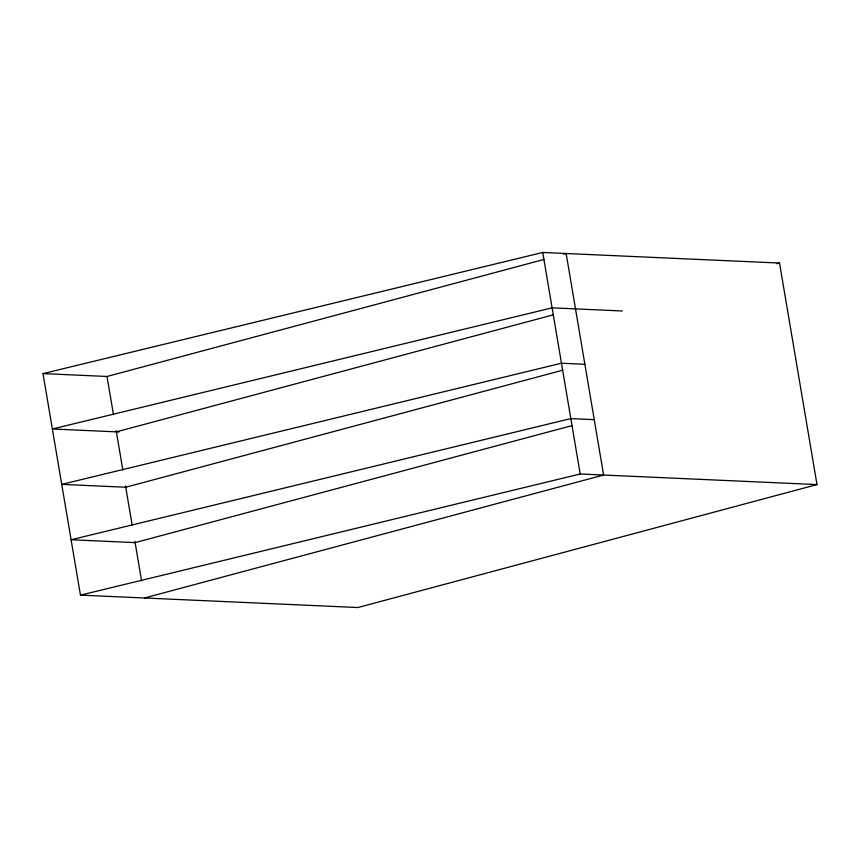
<?xml version="1.0" encoding="UTF-8"?>
<svg xmlns="http://www.w3.org/2000/svg" width="860" height="860" viewBox="0 0 860 860"><rect width="100%" height="100%" fill="white"/><g stroke="black" fill="none" stroke-linecap="round" stroke-linejoin="round"><path stroke-width="1.29" d="M43 373.606L542.735 252.464L779.536 263.052L817 484.578L357.867 607.536L80.464 595.131L43 373.606L107.016 376.476L544.101 259.419M563.547 254.205L566.149 253.506L603.612 475.032L144.48 597.99M116.38 431.849L553.464 314.792M776.935 263.751L779.536 263.052M562.827 370.176L125.754 487.233L61.737 484.373L561.462 363.221L584.875 364.274M572.201 425.56L135.117 542.617L71.1 539.747L570.836 418.605L594.249 419.648M80.464 595.131L580.199 473.989L817 484.578M622.339 310.987L552.099 307.848L52.363 428.989L119.056 431.978M542.735 252.464L580.199 473.989M107.016 376.476L113.488 414.713M116.165 430.537L122.851 470.097M125.528 485.911L132.214 525.471M134.891 541.295L141.588 580.855"/></g></svg>
